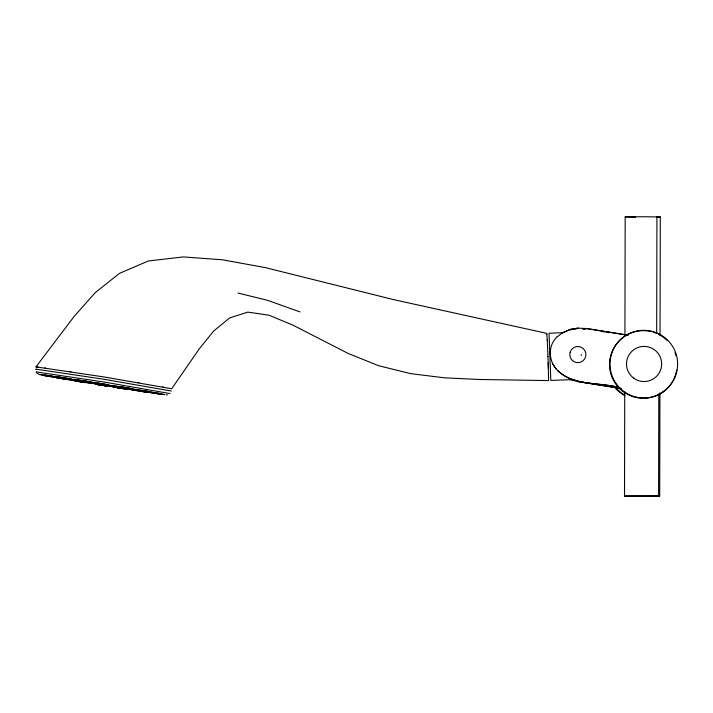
<?xml version="1.0" encoding="UTF-8"?>
<svg xmlns="http://www.w3.org/2000/svg" width="713" height="713" viewBox="0 0 713 713"><rect width="100%" height="100%" fill="white"/><g stroke="black" fill="none" stroke-linecap="round" stroke-linejoin="round"><path stroke-width="1.07" d="M548.573 377.23L548.493 380.582L478.895 379.476L444.466 377.819L410.866 373.674L378.541 365.707L347.891 353.318L292.811 325.075L268.917 315.191L247.821 312.116L229.622 317.927L213.686 331.019L199.248 348.871L171.69 388.763L104.686 377.052L35.971 366.874L74.508 315.966L95.435 292.455L119.517 273.346L148.42 260.967L183.25 256.921L222.795 259.835L265.307 267.616L393.326 299.558L546.693 333.345L546.826 334.085M659.926 392.943L659.703 496.07L625.64 496.096L624.517 496.043L624.731 391.802M624.927 335.27L625.176 216.877L645.301 216.752L660.3 216.957L660.042 335.351M656.682 333.568L656.923 216.859M659.703 496.07L658.58 496.016L658.794 393.843M581.175 355.511L581.318 354.637M556.746 337.16C547.869 345.912 548.44 360.733 556.782 369.646C572.976 386.339 599.045 381.883 619.642 387.631M556.63 337.231L562.735 332.543M106.424 385.43L107.806 385.635L96.603 383.835L107.565 384.984L98.483 383.523L106.246 384.922L101.291 384.289L103.617 384.975L102.307 384.744M106.816 385.457L97.797 384.004L98.822 384.084M55.293 377.337L44.019 375.546L64.731 378.799L55.703 377.364M625.176 216.877L635.657 217.108M660.3 216.957L656.575 217.091M624.517 496.043L658.58 496.016M562.619 332.623L570.07 329.451L578.252 328.078M561.897 333.114L569.348 329.941M569.954 329.531L578.136 328.158L586.728 328.524L628.064 335.163M570.257 329.843L573.323 329.326M574.455 329.085L577.53 328.568M36.746 366.954L36.015 366.963L38.047 367.043M563.252 332.668L549.019 333.212L550.819 380.439L573.805 379.566M166.013 394.842L167.466 394.85M582.824 328.845L586.006 329.014M582.708 328.925L584.829 329.032M36.381 369.227L104.321 379.325L171.325 391.036M93.314 383.059L96.005 383.478L89.847 382.605L93.358 383.113M105.132 385.198L106.469 385.403M111.656 386.214C103.599 384.967 119.508 387.409 113.055 386.294M149.605 391.909L160.96 393.728L140.176 390.448L149.819 391.918M145.39 391.713L139.596 390.84L160.238 394.218L142.957 391.134L152.038 392.596L146.245 391.731M106.522 385.154L105.649 385.002L108.34 385.43M114.802 386.33L108.046 385.243L114.811 386.321M126.495 388.621L119.739 387.533L126.807 388.425L124.499 388.006M75.052 379.815L75.694 379.886L66.612 378.425L71.077 379.209M75.088 379.869L74.437 379.797L78.911 380.573M98.528 383.184L97.726 383.086L109.08 384.913L75.934 379.637L87.289 381.464L84.366 381.063M66.202 379.209L65.56 379.138L74.072 380.475M74.295 380.403L66.835 379.387M74.678 380.377L75.32 380.448L66.238 378.986L69.678 379.476M99.606 384.031L96.594 383.835L103.153 385.145M111.576 386.152L113.215 386.437M126.664 388.255L148.607 391.499L134.909 389.343M137.662 390.786L147.288 392.382L129.24 389.378L138.696 390.269L130.862 388.79M44.928 367.926L45.525 368.015M83.573 380.956L81.237 380.635L94.499 382.917L85.408 381.455L87.744 381.776M87.984 381.776L90.319 382.097L88.118 381.687M136.941 390.653L133.705 390.154M69.963 371.607L70.935 371.758M69.803 379.441L73.234 379.931L66.674 378.701L83.528 381.259L79.054 380.475M113.412 386.348C116.531 386.794 109.036 385.662 113.002 386.241M86.291 381.758L83.287 381.33L90.061 382.409L82.735 381.678L90.061 382.409L87.066 381.981M91.754 382.952L90.096 382.934L96.915 384.022L90.23 382.943L95.738 383.656L92.057 383.041M117.868 387.284L114.891 386.847L122.199 387.578L114.873 386.856L125.88 388.79M102.191 384.726L100.943 384.539L102.717 384.842M118.652 387.498L130.497 389.467L126.032 388.683M126.816 388.148L122.199 387.471L130.711 388.808M134.231 389.494L129.614 388.817L135.256 389.779M70.854 379.664L64.152 378.469L75.756 380.154L71.273 379.378M135.14 389.824L140.782 390.786L136.317 390.011M70.703 379.771L81.469 381.419M586.612 328.595L627.948 335.244M602.325 331.634L604.499 331.982M606.674 332.329L608.849 332.686M619.535 387.703C599.25 381.945 573.626 386.419 557.414 370.377M621.094 388.469L577.583 381.473L570.302 379.592M577.468 381.544L620.987 388.54M110.586 385.804C114.597 386.491 106.522 385.145 110.533 385.84M102.28 384.467L104.018 384.726L99.535 383.861M123.625 387.863L128.581 388.826L121.771 387.729L126.513 388.612M136.165 390.109L129.178 389.102L133.643 389.886M81.576 381.348L85.195 381.731L84.544 381.607M106.87 385.216L105.257 385.234M107.102 385.216L108.331 385.421M123.197 387.89L119.757 387.524L124.24 388.175M103.1 385.439L97.182 384.405L106.451 385.742L103.84 385.127M86.202 382.542L79.901 381.58L93.421 383.603L87.102 382.658M104.241 385.332L99.045 384.218M83.929 381.491L78.439 380.644L85.177 381.74L76.353 380.43L83.163 381.526L78.118 380.84L79.776 381.143M138.144 382.56L139.097 382.721M80.524 381.384L82.735 381.794L74.223 380.457M104.053 385.457L106.264 385.867L95.854 384.352L107.208 386.17L97.369 384.28L105.497 385.43L104.544 385.243M162.742 386.847L163.304 386.954M238.008 293.034L267.651 300.36L299.986 311.902M170.024 393.567L103.884 382.008L36.818 372.034A67.575 0.909 9.1 0 0 36.523 372.231M101.291 384.289L101.95 384.485L101.335 384.298M37.005 373.282L39.866 374.681M552.423 363.461L556.06 368.826M546.826 334.032L547.227 340.074M547.236 340.03L547.976 356.705M547.985 356.652L548.564 377.284M548.208 362.774L548.386 368.496M624.552 394.94A33.814 33.805 56 0 1 616.041 387.925M663.75 391.179A33.814 33.805 56 0 1 660.247 393.852M625.034 395.813A33.814 33.805 56 0 1 614.16 386.553M661.557 392.899A33.814 33.805 56 0 1 659.757 394.182M670.113 385.118A33.814 33.805 56 0 1 626.682 393.906A33.814 33.805 56 0 1 611.843 352.151A33.814 33.805 56 0 1 651.076 331.563M653.224 332.142A33.814 33.805 56 0 1 656.334 333.265M658.34 334.183A33.814 33.805 56 0 1 667.288 340.618M674.997 352.632A33.814 33.805 56 0 1 676.004 355.796M676.682 370.056A33.814 33.805 56 0 1 670.764 384.245M36.087 369.423A68.421 0.927 9.1 0 1 36.372 369.227M570.15 352.258L569.812 354.325A8.048 8.048 0 0 0 585.569 356.883L585.908 354.807A8.048 8.048 0 0 0 570.15 352.258M107.11 385.537L113.741 386.74L107.11 385.537M125.06 387.676L116.032 386.241L125.06 387.676M113.902 387.043L122.903 388.487L113.902 387.043M112.699 386.232L114.249 386.589L112.699 386.232M90.899 382.471L97.601 383.558L90.899 382.471M40.721 374.69L51.862 376.5L40.721 374.69M44.919 375.065L56.051 376.874L44.919 375.065M57.869 376.892L69.001 378.701L57.869 376.892M53.074 376.678L61.978 378.122L53.074 376.678M56.425 376.972L65.338 378.425L56.425 376.972M56.55 377.783L67.682 379.592L56.55 377.783M74.41 380.831L85.551 382.64L74.41 380.831M111.656 385.653L120.568 387.106L111.656 385.653M119.606 386.642L130.737 388.451L119.606 386.642M116.896 387.658L128.037 389.467L116.896 387.658M119.526 387.81L110.444 386.348L119.526 387.81M153.295 392.783L164.436 394.592L153.295 392.783M610.31 359.655A33.814 33.805 56 0 0 656.691 395.412A33.814 33.805 56 0 0 664.463 337.365A33.814 33.805 56 0 0 610.31 359.655M633.349 377.881A17.575 17.567 0 0 0 661.504 366.304A17.575 17.567 0 0 0 637.395 347.721A17.575 17.567 0 0 0 633.349 377.881"/></g></svg>
